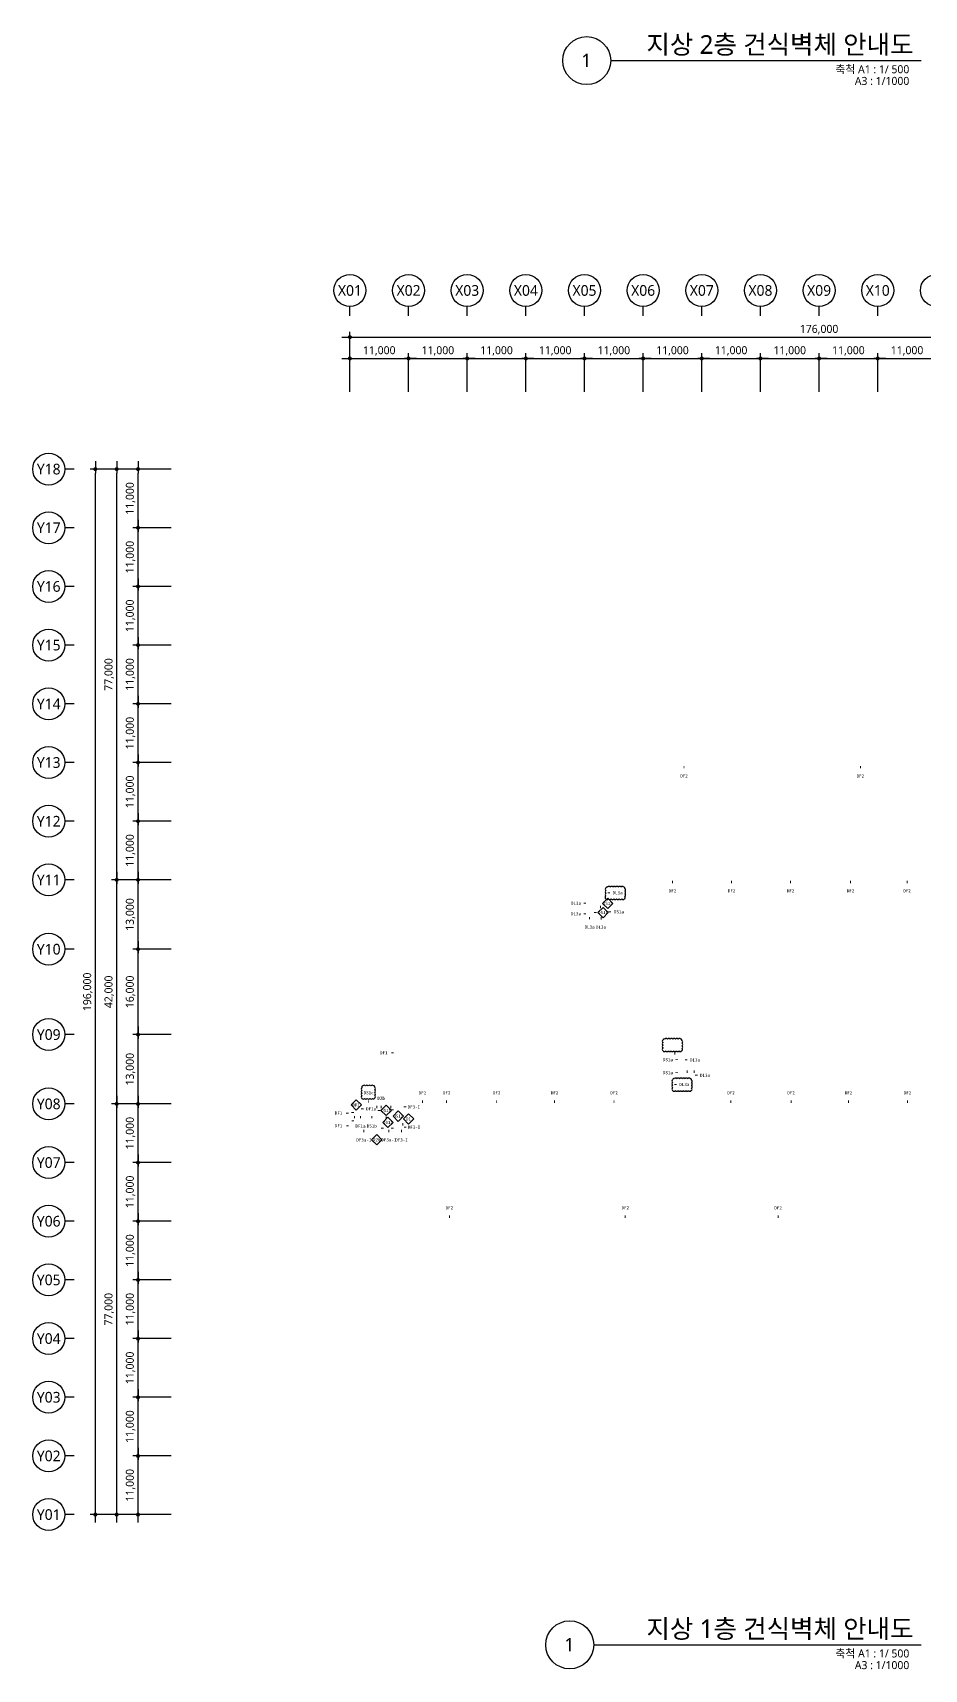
# Model space of a CAD drawing. Header units: millimetres. Extents: x 1205999 to 2806860, y 467935 to 2511436.
# Drawn here: x 2465999 to 2633231, y 1061935 to 1368749 of the extents above; entities that cross this region are included whole.
import ezdxf
from ezdxf.enums import TextEntityAlignment as Align

# ---------------------------------------------------------------- set-up
doc = ezdxf.new("R2010")
doc.units = ezdxf.units.MM
doc.header["$LTSCALE"] = 5
doc.header["$MEASUREMENT"] = 0
doc.layers.get('0').update_dxf_attribs({"linetype": 'CONTINUOUS'})
for name, color, linetype, lineweight in [('A-AXIS-BUBL', 7, 'CONTINUOUS', 25), ('A-DIMS', 7, 'CONTINUOUS', 25), ('A-MKXS-TEXT1', 3, 'CONTINUOUS', 25), ('A-MKXS-WALL', 6, 'CONTINUOUS', 20), ('A-XXXX-SYMB', 7, 'CONTINUOUS', 25), ('A-XXXX-TXT1', 3, 'CONTINUOUS', 25), ('A-XXXX-TXT2', 3, 'CONTINUOUS', 25), ('REV-202205', 20, 'CONTINUOUS', 25)]:
    doc.layers.add(name, color=color, linetype=linetype, lineweight=lineweight)
doc.layers.add('WAL-TAG', color=3, linetype='CONTINUOUS')
doc.styles.add('HY울릉도L', font='')
doc.styles.add('돋움체', font='')
doc.styles.add('맑은고딕', font='malgun.ttf')
doc.styles.get('HY울릉도L').set_extended_font_data('HYwulM')
doc.styles.get('돋움체').set_extended_font_data('DotumChe')
doc.dimstyles.new('CDIM', dxfattribs={"dimtxt": 3, "dimasz": 1.5, "dimexe": 2, "dimexo": 1, "dimgap": 1, "dimtad": 1, "dimdec": 0, "dimrnd": 0.5, "dimzin": 0, "dimdsep": 32, "dimlunit": 6, "dimtxsty": 'HY울릉도L', "dimblk1": '_CIDOT', "dimblk2": '_CIDOT', "dimsah": 1, "dimcen": 5.5, "dimclrd": 2, "dimclre": 2, "dimclrt": 7, "dimadec": 0, "dimazin": 0, "dimtfac": 1, "dimtdec": 0, "dimtix": 1, "dimtmove": 2, "dimatfit": 1, "dimldrblk": '_CIDOT', "dimfxl": 1, "dimtolj": 1, "dimtzin": 0, "dimlwd": -1, "dimarcsym": 0})

# ---------------------------------------------------------------- blocks, each defined once
blk = doc.blocks.new('_CIDOT')
at = {"color": 0, "linetype": 'ByBlock'}
blk.add_line((2, 0), (-1, 0), dxfattribs=at)
at = {"color": 0, "linetype": 'ByBlock', "const_width": 0.5}
blk.add_lwpolyline([(-0.25, 0, 1), (0.25, 0, 1)], format="xyb", close=True, dxfattribs=at)
blk = doc.blocks.new('*D4')
at = {"layer": 'A-DIMS', "lineweight": -2, "transparency": 16777216}
for p, q in [((93193, 67121), (85943, 67121)), ((93193, 56121), (85943, 56121))]:
    blk.add_line(p, q, dxfattribs=at)
at = {"layer": 'A-DIMS', "transparency": 16777216}
blk.add_line((86943, 56871), (86943, 66371), dxfattribs=at)
at = {"layer": 'A-DIMS', "transparency": 16777216, "xscale": 750, "yscale": 750, "zscale": 750}
for p, rotation in [((86943, 67121), 90), ((86943, 56121), 270)]:
    blk.add_blockref('_CIDOT', p, dxfattribs=dict(at, rotation=rotation))
at = {"layer": 'A-DIMS', "color": 3, "transparency": 16777216, "insert": (85538, 61621), "char_height": 1500, "attachment_point": 5, "rotation": 90, "style": '맑은고딕'}
blk.add_mtext('\\A1;11,000', dxfattribs=at)
blk = doc.blocks.new('*D5')
at = {"layer": 'A-DIMS', "lineweight": -2, "transparency": 16777216}
for p, q in [((93193, 78121), (85943, 78121)), ((93193, 67121), (85943, 67121))]:
    blk.add_line(p, q, dxfattribs=at)
at = {"layer": 'A-DIMS', "transparency": 16777216}
blk.add_line((86943, 67871), (86943, 77371), dxfattribs=at)
at = {"layer": 'A-DIMS', "transparency": 16777216, "xscale": 750, "yscale": 750, "zscale": 750}
for p, rotation in [((86943, 78121), 90), ((86943, 67121), 270)]:
    blk.add_blockref('_CIDOT', p, dxfattribs=dict(at, rotation=rotation))
at = {"layer": 'A-DIMS', "color": 3, "transparency": 16777216, "insert": (85538, 72621), "char_height": 1500, "attachment_point": 5, "rotation": 90, "style": '맑은고딕'}
blk.add_mtext('\\A1;11,000', dxfattribs=at)
blk = doc.blocks.new('*D6')
at = {"layer": 'A-DIMS', "lineweight": -2, "transparency": 16777216}
for p, q in [((93193, 89121), (85943, 89121)), ((93193, 78121), (85943, 78121))]:
    blk.add_line(p, q, dxfattribs=at)
at = {"layer": 'A-DIMS', "transparency": 16777216}
blk.add_line((86943, 78871), (86943, 88371), dxfattribs=at)
at = {"layer": 'A-DIMS', "transparency": 16777216, "xscale": 750, "yscale": 750, "zscale": 750}
for p, rotation in [((86943, 89121), 90), ((86943, 78121), 270)]:
    blk.add_blockref('_CIDOT', p, dxfattribs=dict(at, rotation=rotation))
at = {"layer": 'A-DIMS', "color": 3, "transparency": 16777216, "insert": (85538, 83621), "char_height": 1500, "attachment_point": 5, "rotation": 90, "style": '맑은고딕'}
blk.add_mtext('\\A1;11,000', dxfattribs=at)
blk = doc.blocks.new('*D7')
at = {"layer": 'A-DIMS', "lineweight": -2, "transparency": 16777216}
for p, q in [((93193, 100121), (85943, 100121)), ((93193, 89121), (85943, 89121))]:
    blk.add_line(p, q, dxfattribs=at)
at = {"layer": 'A-DIMS', "transparency": 16777216}
blk.add_line((86943, 89871), (86943, 99371), dxfattribs=at)
at = {"layer": 'A-DIMS', "transparency": 16777216, "xscale": 750, "yscale": 750, "zscale": 750}
for p, rotation in [((86943, 100121), 90), ((86943, 89121), 270)]:
    blk.add_blockref('_CIDOT', p, dxfattribs=dict(at, rotation=rotation))
at = {"layer": 'A-DIMS', "color": 3, "transparency": 16777216, "insert": (85538, 94621), "char_height": 1500, "attachment_point": 5, "rotation": 90, "style": '맑은고딕'}
blk.add_mtext('\\A1;11,000', dxfattribs=at)
blk = doc.blocks.new('*D8')
at = {"layer": 'A-DIMS', "lineweight": -2, "transparency": 16777216}
for p, q in [((93193, 111121), (85943, 111121)), ((93193, 100121), (85943, 100121))]:
    blk.add_line(p, q, dxfattribs=at)
at = {"layer": 'A-DIMS', "transparency": 16777216}
blk.add_line((86943, 100871), (86943, 110371), dxfattribs=at)
at = {"layer": 'A-DIMS', "transparency": 16777216, "xscale": 750, "yscale": 750, "zscale": 750}
for p, rotation in [((86943, 111121), 90), ((86943, 100121), 270)]:
    blk.add_blockref('_CIDOT', p, dxfattribs=dict(at, rotation=rotation))
at = {"layer": 'A-DIMS', "color": 3, "transparency": 16777216, "insert": (85538, 105621), "char_height": 1500, "attachment_point": 5, "rotation": 90, "style": '맑은고딕'}
blk.add_mtext('\\A1;11,000', dxfattribs=at)
blk = doc.blocks.new('*D9')
at = {"layer": 'A-DIMS', "lineweight": -2, "transparency": 16777216}
for p, q in [((93193, 122121), (85943, 122121)), ((93193, 111121), (85943, 111121))]:
    blk.add_line(p, q, dxfattribs=at)
at = {"layer": 'A-DIMS', "transparency": 16777216}
blk.add_line((86943, 111871), (86943, 121371), dxfattribs=at)
at = {"layer": 'A-DIMS', "transparency": 16777216, "xscale": 750, "yscale": 750, "zscale": 750}
for p, rotation in [((86943, 122121), 90), ((86943, 111121), 270)]:
    blk.add_blockref('_CIDOT', p, dxfattribs=dict(at, rotation=rotation))
at = {"layer": 'A-DIMS', "color": 3, "transparency": 16777216, "insert": (85538, 116621), "char_height": 1500, "attachment_point": 5, "rotation": 90, "style": '맑은고딕'}
blk.add_mtext('\\A1;11,000', dxfattribs=at)
blk = doc.blocks.new('*D10')
at = {"layer": 'A-DIMS', "lineweight": -2, "transparency": 16777216}
for p, q in [((93193, 135121), (85943, 135121)), ((93193, 122121), (85943, 122121))]:
    blk.add_line(p, q, dxfattribs=at)
at = {"layer": 'A-DIMS', "transparency": 16777216}
blk.add_line((86943, 122871), (86943, 134371), dxfattribs=at)
at = {"layer": 'A-DIMS', "transparency": 16777216, "xscale": 750, "yscale": 750, "zscale": 750}
for p, rotation in [((86943, 135121), 90), ((86943, 122121), 270)]:
    blk.add_blockref('_CIDOT', p, dxfattribs=dict(at, rotation=rotation))
at = {"layer": 'A-DIMS', "color": 3, "transparency": 16777216, "insert": (85538, 128621), "char_height": 1500, "attachment_point": 5, "rotation": 90, "style": '맑은고딕'}
blk.add_mtext('\\A1;13,000', dxfattribs=at)
blk = doc.blocks.new('*D11')
at = {"layer": 'A-DIMS', "lineweight": -2, "transparency": 16777216}
for p, q in [((93193, 151121), (85943, 151121)), ((93193, 135121), (85943, 135121))]:
    blk.add_line(p, q, dxfattribs=at)
at = {"layer": 'A-DIMS', "transparency": 16777216}
blk.add_line((86943, 135871), (86943, 150371), dxfattribs=at)
at = {"layer": 'A-DIMS', "transparency": 16777216, "xscale": 750, "yscale": 750, "zscale": 750}
for p, rotation in [((86943, 151121), 90), ((86943, 135121), 270)]:
    blk.add_blockref('_CIDOT', p, dxfattribs=dict(at, rotation=rotation))
at = {"layer": 'A-DIMS', "color": 3, "transparency": 16777216, "insert": (85538, 143121), "char_height": 1500, "attachment_point": 5, "rotation": 90, "style": '맑은고딕'}
blk.add_mtext('\\A1;16,000', dxfattribs=at)
blk = doc.blocks.new('*D12')
at = {"layer": 'A-DIMS', "lineweight": -2, "transparency": 16777216}
for p, q in [((93193, 164121), (85943, 164121)), ((93193, 151121), (85943, 151121))]:
    blk.add_line(p, q, dxfattribs=at)
at = {"layer": 'A-DIMS', "transparency": 16777216}
blk.add_line((86943, 151871), (86943, 163371), dxfattribs=at)
at = {"layer": 'A-DIMS', "transparency": 16777216, "xscale": 750, "yscale": 750, "zscale": 750}
for p, rotation in [((86943, 164121), 90), ((86943, 151121), 270)]:
    blk.add_blockref('_CIDOT', p, dxfattribs=dict(at, rotation=rotation))
at = {"layer": 'A-DIMS', "color": 3, "transparency": 16777216, "insert": (85538, 157621), "char_height": 1500, "attachment_point": 5, "rotation": 90, "style": '맑은고딕'}
blk.add_mtext('\\A1;13,000', dxfattribs=at)
blk = doc.blocks.new('*D13')
at = {"layer": 'A-DIMS', "lineweight": -2, "transparency": 16777216}
for p, q in [((93193, 175121), (85943, 175121)), ((93193, 164121), (85943, 164121))]:
    blk.add_line(p, q, dxfattribs=at)
at = {"layer": 'A-DIMS', "transparency": 16777216}
blk.add_line((86943, 164871), (86943, 174371), dxfattribs=at)
at = {"layer": 'A-DIMS', "transparency": 16777216, "xscale": 750, "yscale": 750, "zscale": 750}
for p, rotation in [((86943, 175121), 90), ((86943, 164121), 270)]:
    blk.add_blockref('_CIDOT', p, dxfattribs=dict(at, rotation=rotation))
at = {"layer": 'A-DIMS', "color": 3, "transparency": 16777216, "insert": (85538, 169621), "char_height": 1500, "attachment_point": 5, "rotation": 90, "style": '맑은고딕'}
blk.add_mtext('\\A1;11,000', dxfattribs=at)
blk = doc.blocks.new('*D14')
at = {"layer": 'A-DIMS', "lineweight": -2, "transparency": 16777216}
for p, q in [((93193, 186121), (85943, 186121)), ((93193, 175121), (85943, 175121))]:
    blk.add_line(p, q, dxfattribs=at)
at = {"layer": 'A-DIMS', "transparency": 16777216}
blk.add_line((86943, 175871), (86943, 185371), dxfattribs=at)
at = {"layer": 'A-DIMS', "transparency": 16777216, "xscale": 750, "yscale": 750, "zscale": 750}
for p, rotation in [((86943, 186121), 90), ((86943, 175121), 270)]:
    blk.add_blockref('_CIDOT', p, dxfattribs=dict(at, rotation=rotation))
at = {"layer": 'A-DIMS', "color": 3, "transparency": 16777216, "insert": (85538, 180621), "char_height": 1500, "attachment_point": 5, "rotation": 90, "style": '맑은고딕'}
blk.add_mtext('\\A1;11,000', dxfattribs=at)
blk = doc.blocks.new('*D15')
at = {"layer": 'A-DIMS', "lineweight": -2, "transparency": 16777216}
for p, q in [((93193, 197121), (85943, 197121)), ((93193, 186121), (85943, 186121))]:
    blk.add_line(p, q, dxfattribs=at)
at = {"layer": 'A-DIMS', "transparency": 16777216}
blk.add_line((86943, 186871), (86943, 196371), dxfattribs=at)
at = {"layer": 'A-DIMS', "transparency": 16777216, "xscale": 750, "yscale": 750, "zscale": 750}
for p, rotation in [((86943, 197121), 90), ((86943, 186121), 270)]:
    blk.add_blockref('_CIDOT', p, dxfattribs=dict(at, rotation=rotation))
at = {"layer": 'A-DIMS', "color": 3, "transparency": 16777216, "insert": (85538, 191621), "char_height": 1500, "attachment_point": 5, "rotation": 90, "style": '맑은고딕'}
blk.add_mtext('\\A1;11,000', dxfattribs=at)
blk = doc.blocks.new('*D16')
at = {"layer": 'A-DIMS', "lineweight": -2, "transparency": 16777216}
for p, q in [((93193, 208121), (85943, 208121)), ((93193, 197121), (85943, 197121))]:
    blk.add_line(p, q, dxfattribs=at)
at = {"layer": 'A-DIMS', "transparency": 16777216}
blk.add_line((86943, 197871), (86943, 207371), dxfattribs=at)
at = {"layer": 'A-DIMS', "transparency": 16777216, "xscale": 750, "yscale": 750, "zscale": 750}
for p, rotation in [((86943, 208121), 90), ((86943, 197121), 270)]:
    blk.add_blockref('_CIDOT', p, dxfattribs=dict(at, rotation=rotation))
at = {"layer": 'A-DIMS', "color": 3, "transparency": 16777216, "insert": (85538, 202621), "char_height": 1500, "attachment_point": 5, "rotation": 90, "style": '맑은고딕'}
blk.add_mtext('\\A1;11,000', dxfattribs=at)
blk = doc.blocks.new('*D17')
at = {"layer": 'A-DIMS', "lineweight": -2, "transparency": 16777216}
for p, q in [((93193, 219121), (85943, 219121)), ((93193, 208121), (85943, 208121))]:
    blk.add_line(p, q, dxfattribs=at)
at = {"layer": 'A-DIMS', "transparency": 16777216}
blk.add_line((86943, 208871), (86943, 218371), dxfattribs=at)
at = {"layer": 'A-DIMS', "transparency": 16777216, "xscale": 750, "yscale": 750, "zscale": 750}
for p, rotation in [((86943, 219121), 90), ((86943, 208121), 270)]:
    blk.add_blockref('_CIDOT', p, dxfattribs=dict(at, rotation=rotation))
at = {"layer": 'A-DIMS', "color": 3, "transparency": 16777216, "insert": (85538, 213621), "char_height": 1500, "attachment_point": 5, "rotation": 90, "style": '맑은고딕'}
blk.add_mtext('\\A1;11,000', dxfattribs=at)
blk = doc.blocks.new('*D18')
at = {"layer": 'A-DIMS', "lineweight": -2, "transparency": 16777216}
for p, q in [((93193, 230121), (85943, 230121)), ((93193, 219121), (85943, 219121))]:
    blk.add_line(p, q, dxfattribs=at)
at = {"layer": 'A-DIMS', "transparency": 16777216}
blk.add_line((86943, 219871), (86943, 229371), dxfattribs=at)
at = {"layer": 'A-DIMS', "transparency": 16777216, "xscale": 750, "yscale": 750, "zscale": 750}
for p, rotation in [((86943, 230121), 90), ((86943, 219121), 270)]:
    blk.add_blockref('_CIDOT', p, dxfattribs=dict(at, rotation=rotation))
at = {"layer": 'A-DIMS', "color": 3, "transparency": 16777216, "insert": (85538, 224621), "char_height": 1500, "attachment_point": 5, "rotation": 90, "style": '맑은고딕'}
blk.add_mtext('\\A1;11,000', dxfattribs=at)
blk = doc.blocks.new('*D19')
at = {"layer": 'A-DIMS', "lineweight": -2, "transparency": 16777216}
for p, q in [((93193, 241121), (85943, 241121)), ((93193, 230121), (85943, 230121))]:
    blk.add_line(p, q, dxfattribs=at)
at = {"layer": 'A-DIMS', "transparency": 16777216}
blk.add_line((86943, 230871), (86943, 240371), dxfattribs=at)
at = {"layer": 'A-DIMS', "transparency": 16777216, "xscale": 750, "yscale": 750, "zscale": 750}
for p, rotation in [((86943, 241121), 90), ((86943, 230121), 270)]:
    blk.add_blockref('_CIDOT', p, dxfattribs=dict(at, rotation=rotation))
at = {"layer": 'A-DIMS', "color": 3, "transparency": 16777216, "insert": (85538, 235621), "char_height": 1500, "attachment_point": 5, "rotation": 90, "style": '맑은고딕'}
blk.add_mtext('\\A1;11,000', dxfattribs=at)
blk = doc.blocks.new('*D20')
at = {"layer": 'A-DIMS', "lineweight": -2, "transparency": 16777216}
for p, q in [((93193, 122121), (81943, 122121)), ((93193, 45121), (81943, 45121))]:
    blk.add_line(p, q, dxfattribs=at)
at = {"layer": 'A-DIMS', "transparency": 16777216}
blk.add_line((82943, 45871), (82943, 121371), dxfattribs=at)
at = {"layer": 'A-DIMS', "transparency": 16777216, "xscale": 750, "yscale": 750, "zscale": 750}
for p, rotation in [((82943, 122121), 90), ((82943, 45121), 270)]:
    blk.add_blockref('_CIDOT', p, dxfattribs=dict(at, rotation=rotation))
at = {"layer": 'A-DIMS', "color": 3, "transparency": 16777216, "insert": (81542, 83621), "char_height": 1500, "attachment_point": 5, "rotation": 90, "style": '맑은고딕'}
blk.add_mtext('\\A1;77,000', dxfattribs=at)
blk = doc.blocks.new('*D21')
at = {"layer": 'A-DIMS', "lineweight": -2, "transparency": 16777216}
for p, q in [((93193, 241121), (77943, 241121)), ((93193, 45121), (77943, 45121))]:
    blk.add_line(p, q, dxfattribs=at)
at = {"layer": 'A-DIMS', "transparency": 16777216}
blk.add_line((78943, 45871), (78943, 240371), dxfattribs=at)
at = {"layer": 'A-DIMS', "transparency": 16777216, "xscale": 750, "yscale": 750, "zscale": 750}
for p, rotation in [((78943, 241121), 90), ((78943, 45121), 270)]:
    blk.add_blockref('_CIDOT', p, dxfattribs=dict(at, rotation=rotation))
at = {"layer": 'A-DIMS', "color": 3, "transparency": 16777216, "insert": (77538, 143121), "char_height": 1500, "attachment_point": 5, "rotation": 90, "style": '맑은고딕'}
blk.add_mtext('\\A1;196,000', dxfattribs=at)
blk = doc.blocks.new('*D22')
at = {"layer": 'A-DIMS', "lineweight": -2, "transparency": 16777216}
for p, q in [((93193, 56121), (85943, 56121)), ((93193, 45121), (85943, 45121))]:
    blk.add_line(p, q, dxfattribs=at)
at = {"layer": 'A-DIMS', "transparency": 16777216}
blk.add_line((86943, 45871), (86943, 55371), dxfattribs=at)
at = {"layer": 'A-DIMS', "transparency": 16777216, "xscale": 750, "yscale": 750, "zscale": 750}
for p, rotation in [((86943, 56121), 90), ((86943, 45121), 270)]:
    blk.add_blockref('_CIDOT', p, dxfattribs=dict(at, rotation=rotation))
at = {"layer": 'A-DIMS', "color": 3, "transparency": 16777216, "insert": (85538, 50621), "char_height": 1500, "attachment_point": 5, "rotation": 90, "style": '맑은고딕'}
blk.add_mtext('\\A1;11,000', dxfattribs=at)
blk = doc.blocks.new('*D23')
at = {"layer": 'A-DIMS', "lineweight": -2, "transparency": 16777216}
for p, q in [((93193, 164121), (81943, 164121)), ((93193, 122121), (81943, 122121))]:
    blk.add_line(p, q, dxfattribs=at)
at = {"layer": 'A-DIMS', "transparency": 16777216}
blk.add_line((82943, 122871), (82943, 163371), dxfattribs=at)
at = {"layer": 'A-DIMS', "transparency": 16777216, "xscale": 750, "yscale": 750, "zscale": 750}
for p, rotation in [((82943, 164121), 90), ((82943, 122121), 270)]:
    blk.add_blockref('_CIDOT', p, dxfattribs=dict(at, rotation=rotation))
at = {"layer": 'A-DIMS', "color": 3, "transparency": 16777216, "insert": (81542, 143121), "char_height": 1500, "attachment_point": 5, "rotation": 90, "style": '맑은고딕'}
blk.add_mtext('\\A1;42,000', dxfattribs=at)
blk = doc.blocks.new('*D24')
at = {"layer": 'A-DIMS', "lineweight": -2, "transparency": 16777216}
for p, q in [((93193, 241121), (81943, 241121)), ((93193, 164121), (81943, 164121))]:
    blk.add_line(p, q, dxfattribs=at)
at = {"layer": 'A-DIMS', "transparency": 16777216}
blk.add_line((82943, 164871), (82943, 240371), dxfattribs=at)
at = {"layer": 'A-DIMS', "transparency": 16777216, "xscale": 750, "yscale": 750, "zscale": 750}
for p, rotation in [((82943, 241121), 90), ((82943, 164121), 270)]:
    blk.add_blockref('_CIDOT', p, dxfattribs=dict(at, rotation=rotation))
at = {"layer": 'A-DIMS', "color": 3, "transparency": 16777216, "insert": (81542, 202621), "char_height": 1500, "attachment_point": 5, "rotation": 90, "style": '맑은고딕'}
blk.add_mtext('\\A1;77,000', dxfattribs=at)
blk = doc.blocks.new('*D25')
at = {"layer": 'A-DIMS', "lineweight": -2, "transparency": 16777216}
for p, q in [((148693, 255621), (148693, 262871)), ((159693, 255621), (159693, 262871))]:
    blk.add_line(p, q, dxfattribs=at)
at = {"layer": 'A-DIMS', "transparency": 16777216}
blk.add_line((149443, 261871), (158943, 261871), dxfattribs=at)
at = {"layer": 'A-DIMS', "transparency": 16777216, "xscale": 750, "yscale": 750, "zscale": 750, "rotation": 180}
blk.add_blockref('_CIDOT', (148693, 261871), dxfattribs=at)
at = {"layer": 'A-DIMS', "transparency": 16777216, "xscale": 750, "yscale": 750, "zscale": 750}
blk.add_blockref('_CIDOT', (159693, 261871), dxfattribs=at)
at = {"layer": 'A-DIMS', "color": 3, "transparency": 16777216, "insert": (154193, 263275), "char_height": 1500, "attachment_point": 5, "style": '맑은고딕'}
blk.add_mtext('\\A1;11,000', dxfattribs=at)
blk = doc.blocks.new('*D26')
at = {"layer": 'A-DIMS', "lineweight": -2, "transparency": 16777216}
for p, q in [((159693, 255621), (159693, 262871)), ((170693, 255621), (170693, 262871))]:
    blk.add_line(p, q, dxfattribs=at)
at = {"layer": 'A-DIMS', "transparency": 16777216}
blk.add_line((160443, 261871), (169943, 261871), dxfattribs=at)
at = {"layer": 'A-DIMS', "transparency": 16777216, "xscale": 750, "yscale": 750, "zscale": 750, "rotation": 180}
blk.add_blockref('_CIDOT', (159693, 261871), dxfattribs=at)
at = {"layer": 'A-DIMS', "transparency": 16777216, "xscale": 750, "yscale": 750, "zscale": 750}
blk.add_blockref('_CIDOT', (170693, 261871), dxfattribs=at)
at = {"layer": 'A-DIMS', "color": 3, "transparency": 16777216, "insert": (165193, 263275), "char_height": 1500, "attachment_point": 5, "style": '맑은고딕'}
blk.add_mtext('\\A1;11,000', dxfattribs=at)
blk = doc.blocks.new('*D27')
at = {"layer": 'A-DIMS', "lineweight": -2, "transparency": 16777216}
for p, q in [((170693, 255621), (170693, 262871)), ((181693, 255621), (181693, 262871))]:
    blk.add_line(p, q, dxfattribs=at)
at = {"layer": 'A-DIMS', "transparency": 16777216}
blk.add_line((171443, 261871), (180943, 261871), dxfattribs=at)
at = {"layer": 'A-DIMS', "transparency": 16777216, "xscale": 750, "yscale": 750, "zscale": 750, "rotation": 180}
blk.add_blockref('_CIDOT', (170693, 261871), dxfattribs=at)
at = {"layer": 'A-DIMS', "transparency": 16777216, "xscale": 750, "yscale": 750, "zscale": 750}
blk.add_blockref('_CIDOT', (181693, 261871), dxfattribs=at)
at = {"layer": 'A-DIMS', "color": 3, "transparency": 16777216, "insert": (176193, 263275), "char_height": 1500, "attachment_point": 5, "style": '맑은고딕'}
blk.add_mtext('\\A1;11,000', dxfattribs=at)
blk = doc.blocks.new('*D28')
at = {"layer": 'A-DIMS', "lineweight": -2, "transparency": 16777216}
for p, q in [((181693, 255621), (181693, 262871)), ((192693, 255621), (192693, 262871))]:
    blk.add_line(p, q, dxfattribs=at)
at = {"layer": 'A-DIMS', "transparency": 16777216}
blk.add_line((182443, 261871), (191943, 261871), dxfattribs=at)
at = {"layer": 'A-DIMS', "transparency": 16777216, "xscale": 750, "yscale": 750, "zscale": 750, "rotation": 180}
blk.add_blockref('_CIDOT', (181693, 261871), dxfattribs=at)
at = {"layer": 'A-DIMS', "transparency": 16777216, "xscale": 750, "yscale": 750, "zscale": 750}
blk.add_blockref('_CIDOT', (192693, 261871), dxfattribs=at)
at = {"layer": 'A-DIMS', "color": 3, "transparency": 16777216, "insert": (187193, 263275), "char_height": 1500, "attachment_point": 5, "style": '맑은고딕'}
blk.add_mtext('\\A1;11,000', dxfattribs=at)
blk = doc.blocks.new('*D29')
at = {"layer": 'A-DIMS', "lineweight": -2, "transparency": 16777216}
for p, q in [((192693, 255621), (192693, 262871)), ((203693, 255621), (203693, 262871))]:
    blk.add_line(p, q, dxfattribs=at)
at = {"layer": 'A-DIMS', "transparency": 16777216}
blk.add_line((193443, 261871), (202943, 261871), dxfattribs=at)
at = {"layer": 'A-DIMS', "transparency": 16777216, "xscale": 750, "yscale": 750, "zscale": 750, "rotation": 180}
blk.add_blockref('_CIDOT', (192693, 261871), dxfattribs=at)
at = {"layer": 'A-DIMS', "transparency": 16777216, "xscale": 750, "yscale": 750, "zscale": 750}
blk.add_blockref('_CIDOT', (203693, 261871), dxfattribs=at)
at = {"layer": 'A-DIMS', "color": 3, "transparency": 16777216, "insert": (198193, 263275), "char_height": 1500, "attachment_point": 5, "style": '맑은고딕'}
blk.add_mtext('\\A1;11,000', dxfattribs=at)
blk = doc.blocks.new('*D30')
at = {"layer": 'A-DIMS', "lineweight": -2, "transparency": 16777216}
for p, q in [((203693, 255621), (203693, 262871)), ((214693, 255621), (214693, 262871))]:
    blk.add_line(p, q, dxfattribs=at)
at = {"layer": 'A-DIMS', "transparency": 16777216}
blk.add_line((204443, 261871), (213943, 261871), dxfattribs=at)
at = {"layer": 'A-DIMS', "transparency": 16777216, "xscale": 750, "yscale": 750, "zscale": 750, "rotation": 180}
blk.add_blockref('_CIDOT', (203693, 261871), dxfattribs=at)
at = {"layer": 'A-DIMS', "transparency": 16777216, "xscale": 750, "yscale": 750, "zscale": 750}
blk.add_blockref('_CIDOT', (214693, 261871), dxfattribs=at)
at = {"layer": 'A-DIMS', "color": 3, "transparency": 16777216, "insert": (209193, 263275), "char_height": 1500, "attachment_point": 5, "style": '맑은고딕'}
blk.add_mtext('\\A1;11,000', dxfattribs=at)
blk = doc.blocks.new('*D31')
at = {"layer": 'A-DIMS', "lineweight": -2, "transparency": 16777216}
for p, q in [((214693, 255621), (214693, 262871)), ((225693, 255621), (225693, 262871))]:
    blk.add_line(p, q, dxfattribs=at)
at = {"layer": 'A-DIMS', "transparency": 16777216}
blk.add_line((215443, 261871), (224943, 261871), dxfattribs=at)
at = {"layer": 'A-DIMS', "transparency": 16777216, "xscale": 750, "yscale": 750, "zscale": 750, "rotation": 180}
blk.add_blockref('_CIDOT', (214693, 261871), dxfattribs=at)
at = {"layer": 'A-DIMS', "transparency": 16777216, "xscale": 750, "yscale": 750, "zscale": 750}
blk.add_blockref('_CIDOT', (225693, 261871), dxfattribs=at)
at = {"layer": 'A-DIMS', "color": 3, "transparency": 16777216, "insert": (220193, 263275), "char_height": 1500, "attachment_point": 5, "style": '맑은고딕'}
blk.add_mtext('\\A1;11,000', dxfattribs=at)
blk = doc.blocks.new('*D32')
at = {"layer": 'A-DIMS', "lineweight": -2, "transparency": 16777216}
for p, q in [((225693, 255621), (225693, 262871)), ((236693, 255621), (236693, 262871))]:
    blk.add_line(p, q, dxfattribs=at)
at = {"layer": 'A-DIMS', "transparency": 16777216}
blk.add_line((226443, 261871), (235943, 261871), dxfattribs=at)
at = {"layer": 'A-DIMS', "transparency": 16777216, "xscale": 750, "yscale": 750, "zscale": 750, "rotation": 180}
blk.add_blockref('_CIDOT', (225693, 261871), dxfattribs=at)
at = {"layer": 'A-DIMS', "transparency": 16777216, "xscale": 750, "yscale": 750, "zscale": 750}
blk.add_blockref('_CIDOT', (236693, 261871), dxfattribs=at)
at = {"layer": 'A-DIMS', "color": 3, "transparency": 16777216, "insert": (231193, 263275), "char_height": 1500, "attachment_point": 5, "style": '맑은고딕'}
blk.add_mtext('\\A1;11,000', dxfattribs=at)
blk = doc.blocks.new('*D38')
at = {"layer": 'A-DIMS', "lineweight": -2, "transparency": 16777216}
for p, q in [((126693, 255621), (126693, 266871)), ((302693, 255621), (302693, 266871))]:
    blk.add_line(p, q, dxfattribs=at)
at = {"layer": 'A-DIMS', "transparency": 16777216}
blk.add_line((127443, 265871), (301943, 265871), dxfattribs=at)
at = {"layer": 'A-DIMS', "transparency": 16777216, "xscale": 750, "yscale": 750, "zscale": 750, "rotation": 180}
blk.add_blockref('_CIDOT', (126693, 265871), dxfattribs=at)
at = {"layer": 'A-DIMS', "transparency": 16777216, "xscale": 750, "yscale": 750, "zscale": 750}
blk.add_blockref('_CIDOT', (302693, 265871), dxfattribs=at)
at = {"layer": 'A-DIMS', "color": 3, "transparency": 16777216, "insert": (214693, 267275), "char_height": 1500, "attachment_point": 5, "style": '맑은고딕'}
blk.add_mtext('\\A1;176,000', dxfattribs=at)
blk = doc.blocks.new('*D40')
at = {"layer": 'A-DIMS', "lineweight": -2, "transparency": 16777216}
for p, q in [((126693, 255621), (126693, 262871)), ((137693, 255621), (137693, 262871))]:
    blk.add_line(p, q, dxfattribs=at)
at = {"layer": 'A-DIMS', "transparency": 16777216}
blk.add_line((127443, 261871), (136943, 261871), dxfattribs=at)
at = {"layer": 'A-DIMS', "transparency": 16777216, "xscale": 750, "yscale": 750, "zscale": 750, "rotation": 180}
blk.add_blockref('_CIDOT', (126693, 261871), dxfattribs=at)
at = {"layer": 'A-DIMS', "transparency": 16777216, "xscale": 750, "yscale": 750, "zscale": 750}
blk.add_blockref('_CIDOT', (137693, 261871), dxfattribs=at)
at = {"layer": 'A-DIMS', "color": 3, "transparency": 16777216, "insert": (132193, 263275), "char_height": 1500, "attachment_point": 5, "style": '맑은고딕'}
blk.add_mtext('\\A1;11,000', dxfattribs=at)
blk = doc.blocks.new('*D41')
at = {"layer": 'A-DIMS', "lineweight": -2, "transparency": 16777216}
for p, q in [((137693, 255621), (137693, 262871)), ((148693, 255621), (148693, 262871))]:
    blk.add_line(p, q, dxfattribs=at)
at = {"layer": 'A-DIMS', "transparency": 16777216}
blk.add_line((138443, 261871), (147943, 261871), dxfattribs=at)
at = {"layer": 'A-DIMS', "transparency": 16777216, "xscale": 750, "yscale": 750, "zscale": 750, "rotation": 180}
blk.add_blockref('_CIDOT', (137693, 261871), dxfattribs=at)
at = {"layer": 'A-DIMS', "transparency": 16777216, "xscale": 750, "yscale": 750, "zscale": 750}
blk.add_blockref('_CIDOT', (148693, 261871), dxfattribs=at)
at = {"layer": 'A-DIMS', "color": 3, "transparency": 16777216, "insert": (143193, 263275), "char_height": 1500, "attachment_point": 5, "style": '맑은고딕'}
blk.add_mtext('\\A1;11,000', dxfattribs=at)
blk = doc.blocks.new('wall-tag-02')
at = {"layer": 'A-MKXS-WALL'}
blk.add_lwpolyline([(0, 1185, 112, 112, 0), (0, 885, 0, 0, 0), (0, 608, 0, 0, 0), (-608, 0, 0, 0, 0), (0, -608, 0, 0, 0), (608, 0, 0, 0, 0), (0, 608, 0, 0, 0)], format="xyseb", dxfattribs=at)
blk = doc.blocks.new('wall-tag-01')
blk.add_wipeout([(86681, 26087), (86074, 25480), (86681, 24872), (87289, 25480)]).dxf.layer = 'A-MKXS-WALL'
at = {"layer": 'A-MKXS-WALL'}
blk.add_lwpolyline([(86681, 26087), (86074, 25480), (86681, 24872), (87289, 25480)], close=True, dxfattribs=at)
blk = doc.blocks.new('DIM(210222)')
for p, q in [((126693, 269870.6), (126693, 271620.6)), ((137693, 269870.6), (137693, 271620.6)), ((148693, 269870.6), (148693, 271620.6)), ((159693, 269870.6), (159693, 271620.6)), ((170693, 269870.6), (170693, 271620.6)), ((181693, 269870.6), (181693, 271620.6)), ((192693, 269870.6), (192693, 271620.6)), ((203693, 269870.6), (203693, 271620.6)), ((214693, 269870.6), (214693, 271620.6)), ((225693, 269870.6), (225693, 271620.6)), ((74943, 241120.6), (73193, 241120.6)), ((74943, 230120.6), (73193, 230120.6)), ((74943, 219120.6), (73193, 219120.6)), ((74943, 208120.6), (73193, 208120.6)), ((74943, 197120.6), (73193, 197120.6)), ((74943, 186120.6), (73193, 186120.6)), ((74943, 175120.6), (73193, 175120.6)), ((74943, 164120.6), (73193, 164120.6)), ((74943, 151120.6), (73193, 151120.6)), ((74943, 135120.6), (73193, 135120.6)), ((74943, 122120.6), (73193, 122120.6)), ((74943, 111120.6), (73193, 111120.6)), ((74943, 100120.6), (73193, 100120.6)), ((74943, 89120.6), (73193, 89120.6)), ((74943, 78120.6), (73193, 78120.6)), ((74943, 67120.6), (73193, 67120.6)), ((74943, 56120.6), (73193, 56120.6)), ((74943, 45120.6), (73193, 45120.6))]:
    blk.add_line(p, q)
at = {"layer": 'A-AXIS-BUBL', "ltscale": 0.2}
for centre in [(126693, 274620.6), (137693, 274620.6), (148693, 274620.6), (159693, 274620.6), (170693, 274620.6), (181693, 274620.6), (192693, 274620.6), (203693, 274620.6), (214693, 274620.6), (225693, 274620.6), (236693, 274620.6), (70193, 241120.6), (70193, 230120.6), (70193, 219120.6), (70193, 208120.6), (70193, 197120.6), (70193, 186120.6), (70193, 175120.6), (70193, 164120.6), (70193, 151120.6), (70193, 135120.6), (70193, 122120.6), (70193, 111120.6), (70193, 100120.6), (70193, 89120.6), (70193, 78120.6), (70193, 67120.6), (70193, 56120.6), (70193, 45120.6)]:
    blk.add_circle(centre, 3000, dxfattribs=at)
at = {"layer": 'A-XXXX-TXT2', "ltscale": 0.2, "style": '맑은고딕'}
for s, p in [('X01', (126693, 274620.6)), ('X02', (137693, 274620.6)), ('X03', (148693, 274620.6)), ('X04', (159693, 274620.6)), ('X05', (170693, 274620.6)), ('X06', (181693, 274620.6)), ('X07', (192693, 274620.6)), ('X08', (203693, 274620.6)), ('X09', (214693, 274620.6)), ('X10', (225693, 274620.6)), ('Y18', (70193, 241120.6)), ('Y17', (70193, 230120.6)), ('Y16', (70193, 219120.6)), ('Y15', (70193, 208120.6)), ('Y14', (70193, 197120.6)), ('Y13', (70193, 186120.6)), ('Y12', (70193, 175120.6)), ('Y11', (70193, 164120.6)), ('Y10', (70193, 151120.6)), ('Y09', (70193, 135120.6)), ('Y08', (70193, 122120.6)), ('Y07', (70193, 111120.6)), ('Y06', (70193, 100120.6)), ('Y05', (70193, 89120.6)), ('Y04', (70193, 78120.6)), ('Y03', (70193, 67120.6)), ('Y02', (70193, 56120.6)), ('Y01', (70193, 45120.6))]:
    blk.add_text(s, height=2000, dxfattribs=at).set_placement(p, align=Align.MIDDLE)
at = {"layer": 'A-DIMS'}
for p1, p2, distance, picture, middle in [((126693, 255120.6), (302693, 255120.6), 10750, '*D38', (214693, 267275.5)), ((126693, 255120.6), (137693, 255120.6), 6750, '*D40', (132193, 263275.5)), ((137693, 255120.6), (148693, 255120.6), 6750, '*D41', (143193, 263275.5)), ((148693, 255120.6), (159693, 255120.6), 6750, '*D25', (154193, 263275.5)), ((159693, 255120.6), (170693, 255120.6), 6750, '*D26', (165193, 263275.5)), ((170693, 255120.6), (181693, 255120.6), 6750, '*D27', (176193, 263275.5)), ((181693, 255120.6), (192693, 255120.6), 6750, '*D28', (187193, 263275.5)), ((192693, 255120.6), (203693, 255120.6), 6750, '*D29', (198193, 263275.5)), ((203693, 255120.6), (214693, 255120.6), 6750, '*D30', (209193, 263275.5)), ((214693, 255120.6), (225693, 255120.6), 6750, '*D31', (220193, 263275.5)), ((225693, 255120.6), (236693, 255120.6), 6750, '*D32', (231193, 263275.5)), ((93693, 45120.6), (93693, 241120.6), 14750, '*D21', (77538.1, 143120.6)), ((93693, 164120.6), (93693, 241120.6), 10750, '*D24', (81542.2, 202620.6)), ((93693, 230120.6), (93693, 241120.6), 6750, '*D19', (85538.1, 235620.6)), ((93693, 219120.6), (93693, 230120.6), 6750, '*D18', (85538.1, 224620.6)), ((93693, 208120.6), (93693, 219120.6), 6750, '*D17', (85538.1, 213620.6)), ((93693, 197120.6), (93693, 208120.6), 6750, '*D16', (85538.1, 202620.6)), ((93693, 186120.6), (93693, 197120.6), 6750, '*D15', (85538.1, 191620.6)), ((93693, 175120.6), (93693, 186120.6), 6750, '*D14', (85538.1, 180620.6)), ((93693, 164120.6), (93693, 175120.6), 6750, '*D13', (85538.1, 169620.6)), ((93693, 122120.6), (93693, 164120.6), 10750, '*D23', (81542.2, 143120.6)), ((93693, 151120.6), (93693, 164120.6), 6750, '*D12', (85538.1, 157620.6)), ((93693, 135120.6), (93693, 151120.6), 6750, '*D11', (85538.1, 143120.6)), ((93693, 122120.6), (93693, 135120.6), 6750, '*D10', (85538.1, 128620.6)), ((93693, 45120.6), (93693, 122120.6), 10750, '*D20', (81542.2, 83620.6)), ((93693, 111120.6), (93693, 122120.6), 6750, '*D9', (85538.1, 116620.6)), ((93693, 100120.6), (93693, 111120.6), 6750, '*D8', (85538.1, 105620.6)), ((93693, 89120.6), (93693, 100120.6), 6750, '*D7', (85538.1, 94620.6)), ((93693, 78120.6), (93693, 89120.6), 6750, '*D6', (85538.1, 83620.6)), ((93693, 67120.6), (93693, 78120.6), 6750, '*D5', (85538.1, 72620.6)), ((93693, 56120.6), (93693, 67120.6), 6750, '*D4', (85538.1, 61620.6)), ((93693, 45120.6), (93693, 56120.6), 6750, '*D22', (85538.1, 50620.6))]:
    dim = blk.add_aligned_dim(p1=p1, p2=p2, distance=distance, dimstyle='CDIM', override={"dimscale": 500, "dimtxsty": '맑은고딕', "dimclrd": 256, "dimclre": 256, "dimclrt": 3}, dxfattribs=at)
    dim.commit()
    dim.dimension.update_dxf_attribs({"geometry": picture, "text_midpoint": middle})

msp = doc.modelspace()

# ---------------------------------------------------------------- linework, layer by layer
at = {"layer": 'A-MKXS-WALL'}
for points in [[(2571300, 1203808, 180, 180, 0), (2571780, 1203808, 0, 0, 0), (2572002, 1203808, 0, 0, 0)], [(2572482, 1204599, 180, 180, 0), (2572482, 1205079, 0, 0, 0), (2572482, 1205523, 0, 0, 0), (2572898, 1205523, 0, 0, 0)], [(2588768, 1174222, 180, 180, 0), (2588768, 1173742, 0, 0, 0), (2588768, 1173298, 0, 0, 0), (2590216, 1173298, 0, 0, 0)], [(2590059, 1174222, 180, 180, 0), (2590059, 1173742, 0, 0, 0), (2590059, 1173298, 0, 0, 0), (2590059, 1173298, 0, 0, 0)], [(2525759, 1166336, 180, 180, 0), (2526239, 1166336, 0, 0, 0), (2526683, 1166336, 0, 0, 0), (2526683, 1166751, 0, 0, 0)], [(2530533, 1167096, 180, 180, 0), (2530533, 1167576, 0, 0, 0), (2530533, 1168019, 0, 0, 0), (2531357, 1168019, 0, 0, 0)], [(2530717, 1166704, 180, 180, 0), (2531197, 1166704, 0, 0, 0), (2531321, 1166704, 0, 0, 0)], [(2533167, 1167096, 180, 180, 0), (2533167, 1167576, 0, 0, 0), (2533167, 1168019, 0, 0, 0), (2531357, 1168019, 0, 0, 0)], [(2533209, 1166794, 180, 180, 0), (2533689, 1166794, 0, 0, 0), (2534573, 1166794, 0, 0, 0), (2534573, 1166603, 0, 0, 0)], [(2525800, 1164753, 180, 180, 0), (2526280, 1164753, 0, 0, 0), (2526404, 1164753, 0, 0, 0)], [(2526352, 1165676, 180, 180, 0), (2526352, 1165196, 0, 0, 0), (2526352, 1164753, 0, 0, 0), (2527482, 1164753, 0, 0, 0)], [(2531818, 1163380, 180, 180, 0), (2531338, 1163380, 0, 0, 0), (2530526, 1163380, 0, 0, 0), (2530526, 1162175, 0, 0, 0)], [(2532293, 1165128, 180, 180, 0), (2532293, 1165608, 0, 0, 0), (2532293, 1165732, 0, 0, 0)], [(2533698, 1163380, 180, 180, 0), (2533218, 1163380, 0, 0, 0), (2532636, 1163380, 0, 0, 0), (2532636, 1163481, 0, 0, 0)], [(2535443, 1163840, 180, 180, 0), (2535443, 1164320, 0, 0, 0), (2535443, 1165113, 0, 0, 0), (2535519, 1165113, 0, 0, 0)]]:
    msp.add_lwpolyline(points, format="xyseb", dxfattribs=at)
at = {"layer": 'A-XXXX-SYMB'}
for p, q in [((2574408, 1363515), (2632631, 1363515)), ((2571227, 1066515), (2632631, 1066515))]:
    msp.add_line(p, q, dxfattribs=at)
for centre in [(2569908, 1363515), (2566727, 1066515)]:
    msp.add_circle(centre, 4500, dxfattribs=at)
at = {"layer": 'REV-202205'}
for points in [[(2584223, 1177877, 0.5205671), (2584723, 1177877, 0.5205671), (2585223, 1177877, 0.5205671), (2585723, 1177877, 0.5205671), (2586223, 1177877, 0.5205671), (2586723, 1177877, 0.5205671), (2587223, 1177877, 0.5205671), (2587723, 1177877, 0.5205671), (2587784, 1178316, 0.5205671), (2587784, 1178816, 0.5205671), (2587784, 1179316, 0.5205671), (2587784, 1179816, 0.5205671), (2587554, 1180086, 0.5205671), (2587054, 1180086, 0.5205671), (2586554, 1180086, 0.5205671), (2586054, 1180086, 0.5205671), (2585554, 1180086, 0.5205671), (2585054, 1180086, 0.5205671), (2584554, 1180086, 0.5205671), (2584223, 1179918, 0.5205671), (2584223, 1179418, 0.5205671), (2584223, 1178918, 0.5205671), (2584223, 1178418, 0.5205671)], [(2586028, 1170425, 0.5205671), (2586528, 1170425, 0.5205671), (2587028, 1170425, 0.5205671), (2587528, 1170425, 0.5205671), (2588028, 1170425, 0.5205671), (2588528, 1170425, 0.5205671), (2589028, 1170425, 0.5205671), (2589528, 1170425, 0.5205671), (2589590, 1170863, 0.5205671), (2589590, 1171363, 0.5205671), (2589590, 1171863, 0.5205671), (2589590, 1172363, 0.5205671), (2589360, 1172634, 0.5205671), (2588860, 1172634, 0.5205671), (2588360, 1172634, 0.5205671), (2587860, 1172634, 0.5205671), (2587360, 1172634, 0.5205671), (2586860, 1172634, 0.5205671), (2586360, 1172634, 0.5205671), (2586028, 1172465, 0.5205671), (2586028, 1171965, 0.5205671), (2586028, 1171465, 0.5205671), (2586028, 1170965, 0.5205671)]]:
    msp.add_lwpolyline(points, format="xyb", close=True, dxfattribs=at)

# ---------------------------------------------------------------- block references
msp.add_blockref('DIM(210222)', (2398806, 1045815))
at = {"layer": 'A-MKXS-WALL', "xscale": -1.6, "yscale": 1.6, "zscale": 1.6}
for p, rotation in [((2586426, 1179027), 180), ((2588232, 1171575), 90)]:
    msp.add_blockref('wall-tag-02', p, dxfattribs=dict(at, rotation=rotation))
at = {"layer": 'WAL-TAG', "xscale": 1.6, "yscale": 1.6, "zscale": 1.6}
for p in [(2588163, 1229408), (2621246, 1229408), (2585999, 1207876), (2597085, 1207876), (2608144, 1207876), (2619391, 1207876), (2629993, 1207876), (2629999, 1207876), (2570457, 1201089), (2572601, 1201067), (2527482, 1163781), (2528106, 1161175), (2529602, 1163781)]:
    msp.add_blockref('wall-tag-02', p, dxfattribs=at)
at = {"layer": 'WAL-TAG', "yscale": 1.6, "zscale": 1.6}
for p, xscale, rotation in [((2567900, 1205559), -1.6, 270), ((2567895, 1203581), -1.6, 270), ((2531819, 1177487), 1.6, 270), ((2585143, 1176222), -1.6, 270), ((2590232, 1176175), -1.6, 90), ((2585143, 1173785), -1.6, 270), ((2592112, 1173298), -1.6, 90), ((2539098, 1169996), -1.6, 180), ((2543639, 1169996), -1.6, 180), ((2553019, 1169996), -1.6, 180), ((2563885, 1169996), -1.6, 180), ((2575031, 1169996), -1.6, 180), ((2596970, 1169996), -1.6, 180), ((2608237, 1169996), -1.6, 180), ((2619014, 1169996), -1.6, 180), ((2630078, 1169996), -1.6, 180), ((2523373, 1166217), -1.6, 270), ((2529471, 1167012), -1.6, 90), ((2537500, 1167361), -1.6, 90), ((2523379, 1163843), -1.6, 270), ((2537515, 1163560), -1.6, 90), ((2544149, 1148441), -1.6, 180), ((2577149, 1148441), -1.6, 180), ((2605814, 1148441), -1.6, 180)]:
    msp.add_blockref('wall-tag-02', p, dxfattribs=dict(at, xscale=xscale, rotation=rotation))

# ---------------------------------------------------------------- texts
at = {"layer": 'A-MKXS-TEXT1', "style": '돋움체'}
for s, rotation, p in [('DF2', 360, (2588163, 1229410)), ('DF2', 360, (2621246, 1229410)), ('DL3a', 360, (2567900, 1205559)), ('DF2', 360, (2585999, 1207877)), ('DF2', 360, (2597086, 1207877)), ('DF2', 360, (2608144, 1207877)), ('DF2', 360, (2619391, 1207877)), ('DF2', 360, (2629993, 1207877)), ('DF2', 360, (2629999, 1207877)), ('DL3a', 360, (2567895, 1203581)), ('DF1', 0, (2531854, 1177512)), ('DS1a', 360, (2585143, 1176222)), ('DL3a', 360, (2590232, 1176175)), ('DS1a', 360, (2585143, 1173785)), ('DL3a', 360, (2592112, 1173298)), ('DF2', 0, (2539098, 1169996)), ('DF2', 0, (2543639, 1169996)), ('DF2', 0, (2553019, 1169996)), ('DF2', 0, (2563885, 1169996)), ('DF2', 0, (2575031, 1169996)), ('DL3a', 360, (2588232, 1171575)), ('DF2', 0, (2596970, 1169996)), ('DF2', 0, (2608237, 1169996)), ('DF2', 0, (2619014, 1169996)), ('DF2', 0, (2630078, 1169996)), ('DF1', 360, (2523373, 1166217)), ('DF1', 360, (2523379, 1163843)), ('DF3-I', 360, (2535173, 1161175)), ('DF2', 0, (2544149, 1148441)), ('DF2', 0, (2577149, 1148441)), ('DF2', 0, (2605814, 1148441))]:
    msp.add_text(s, height=600, rotation=rotation, dxfattribs=at).set_placement(p, align=Align.MIDDLE_CENTER)
at = {"layer": 'A-XXXX-TXT1', "style": '맑은고딕'}
for s, p in [('지상 2층 건식벽체 안내도', (2631202, 1363741)), ('지상 1층 건식벽체 안내도', (2631202, 1066741))]:
    msp.add_text(s, height=3500, dxfattribs=at).set_placement(p, align=Align.BOTTOM_RIGHT)
for p in [(2569850, 1363568), (2566669, 1066568)]:
    msp.add_text('1', height=2500, dxfattribs=at).set_placement(p, align=Align.MIDDLE)
for s, p in [('축척 A1 : 1/ 500', (2630423, 1362654)), ('A3 : 1/1000', (2630423, 1360465)), ('축척 A1 : 1/ 500', (2630423, 1065654)), ('A3 : 1/1000', (2630423, 1063465))]:
    msp.add_text(s, height=1500, dxfattribs=at).set_placement(p, align=Align.TOP_RIGHT)

# ---------------------------------------------------------------- next in the draw order: block references
at = {"layer": 'WAL-TAG', "xscale": 1.6, "yscale": 1.6, "zscale": 1.6}
for p in [(2435180, 1164755), (2387992, 1126956), (2395883, 1124864)]:
    msp.add_blockref('wall-tag-01', p, dxfattribs=at)

# ---------------------------------------------------------------- next in the draw order: block references
at = {"layer": 'A-MKXS-WALL', "xscale": -1.6, "yscale": 1.6, "zscale": 1.6, "rotation": 90}
msp.add_blockref('wall-tag-02', (2575711, 1207515), dxfattribs=at)
at = {"layer": 'WAL-TAG', "xscale": 1.6, "yscale": 1.6, "zscale": 1.6}
for p in [(2434284, 1163041), (2393603, 1125937)]:
    msp.add_blockref('wall-tag-01', p, dxfattribs=at)

# ---------------------------------------------------------------- next in the draw order: texts
at = {"layer": 'A-MKXS-TEXT1', "style": '돋움체'}
for s, p in [('DL3a', (2575711, 1207515)), ('DS1c', (2529017, 1170031)), ('DF1', (2526683, 1167723))]:
    msp.add_text(s, height=600, rotation=360, dxfattribs=at).set_placement(p, align=Align.MIDDLE_CENTER)

# ---------------------------------------------------------------- next in the draw order: linework, layer by layer
at = {"layer": 'REV-202205'}
for points in [[(2573508, 1206365, 0.5205671), (2574008, 1206365, 0.5205671), (2574508, 1206365, 0.5205671), (2575008, 1206365, 0.5205671), (2575508, 1206365, 0.5205671), (2576008, 1206365, 0.5205671), (2576508, 1206365, 0.5205671), (2577008, 1206365, 0.5205671), (2577069, 1206804, 0.5205671), (2577069, 1207304, 0.5205671), (2577069, 1207804, 0.5205671), (2577069, 1208304, 0.5205671), (2576839, 1208574, 0.5205671), (2576339, 1208574, 0.5205671), (2575839, 1208574, 0.5205671), (2575339, 1208574, 0.5205671), (2574839, 1208574, 0.5205671), (2574339, 1208574, 0.5205671), (2573839, 1208574, 0.5205671), (2573508, 1208406, 0.5205671), (2573508, 1207906, 0.5205671), (2573508, 1207406, 0.5205671), (2573508, 1206906, 0.5205671)], [(2527756, 1168944, 0.5205671), (2528256, 1168944, 0.5205671), (2528756, 1168944, 0.5205671), (2529256, 1168944, 0.5205671), (2529756, 1168944, 0.5205671), (2530152, 1169048, 0.5205671), (2530152, 1169548, 0.5205671), (2530152, 1170048, 0.5205671), (2530152, 1170548, 0.5205671), (2530152, 1171048, 0.5205671), (2529914, 1171309, 0.5205671), (2529414, 1171309, 0.5205671), (2528914, 1171309, 0.5205671), (2528414, 1171309, 0.5205671), (2527914, 1171309, 0.5205671), (2527756, 1170966, 0.5205671), (2527756, 1170466, 0.5205671), (2527756, 1169966, 0.5205671), (2527756, 1169466, 0.5205671)]]:
    msp.add_lwpolyline(points, format="xyb", close=True, dxfattribs=at)

# ---------------------------------------------------------------- next in the draw order: block references
at = {"layer": 'A-MKXS-WALL', "xscale": -1.6, "yscale": 1.6, "zscale": 1.6, "rotation": 180}
msp.add_blockref('wall-tag-02', (2529017, 1170031), dxfattribs=at)
at = {"layer": 'WAL-TAG', "xscale": -1.6, "yscale": 1.6, "zscale": 1.6}
for p, rotation in [((2575859, 1203955), 90), ((2531357, 1168991), 180)]:
    msp.add_blockref('wall-tag-02', p, dxfattribs=dict(at, rotation=rotation))
at = {"layer": 'WAL-TAG', "xscale": 1.6, "yscale": 1.6, "zscale": 1.6}
msp.add_blockref('wall-tag-01', (2393945, 1123685), dxfattribs=at)

# ---------------------------------------------------------------- next in the draw order: texts
at = {"layer": 'A-MKXS-TEXT1', "style": '돋움체'}
for s, p in [('DS1a', (2573870, 1205523)), ('DS1b', (2572974, 1203808)), ('DS1a', (2575943, 1203955)), ('DL3a', (2570457, 1201096)), ('DL3a', (2572601, 1201073)), ('D2b', (2531357, 1168991))]:
    msp.add_text(s, height=600, rotation=360, dxfattribs=at).set_placement(p, align=Align.MIDDLE_CENTER)

# ---------------------------------------------------------------- next in the draw order: block references
at = {"layer": 'WAL-TAG', "xscale": 1.6, "yscale": 1.6, "zscale": 1.6}
for p in [(2532811, 1161203), (2535173, 1161175)]:
    msp.add_blockref('wall-tag-02', p, dxfattribs=at)

# ---------------------------------------------------------------- next in the draw order: texts
at = {"layer": 'A-MKXS-TEXT1', "style": '돋움체'}
for s, p in [('DF1a', (2529471, 1167012)), ('DS1b', (2532293, 1166704)), ('DS1a', (2532636, 1164453))]:
    msp.add_text(s, height=600, rotation=360, dxfattribs=at).set_placement(p, align=Align.MIDDLE_CENTER)

# ---------------------------------------------------------------- next in the draw order: block references
at = {"layer": 'WAL-TAG', "xscale": 1.6, "yscale": 1.6, "zscale": 1.6, "rotation": 180}
msp.add_blockref('wall-tag-01', (2675181, 1205881), dxfattribs=at)
at = {"layer": 'WAL-TAG', "xscale": 1.6, "yscale": 1.6, "zscale": 1.6}
msp.add_blockref('wall-tag-01', (2391836, 1120436), dxfattribs=at)

# ---------------------------------------------------------------- next in the draw order: texts
at = {"layer": 'A-MKXS-TEXT1', "style": '돋움체'}
for s, rotation, p in [('DS1a', 360, (2534573, 1165631)), ('DF3-I', 360, (2537500, 1167361)), ('DF1a', 360, (2527482, 1163781)), ('DS1b', 360, (2529602, 1163781)), ('DF3-I', 360, (2537515, 1163560)), ('DF3a-I', 360, (2528106, 1161175)), ('D2b', 0, (2530526, 1161221)), ('DF3a-I', 360, (2532811, 1161203))]:
    msp.add_text(s, height=600, rotation=rotation, dxfattribs=at).set_placement(p, align=Align.MIDDLE_CENTER)
msp.add_text('D1', height=600, dxfattribs=at).set_placement((2536491, 1165113), align=Align.MIDDLE_CENTER)

doc.saveas('drawing.dxf')
